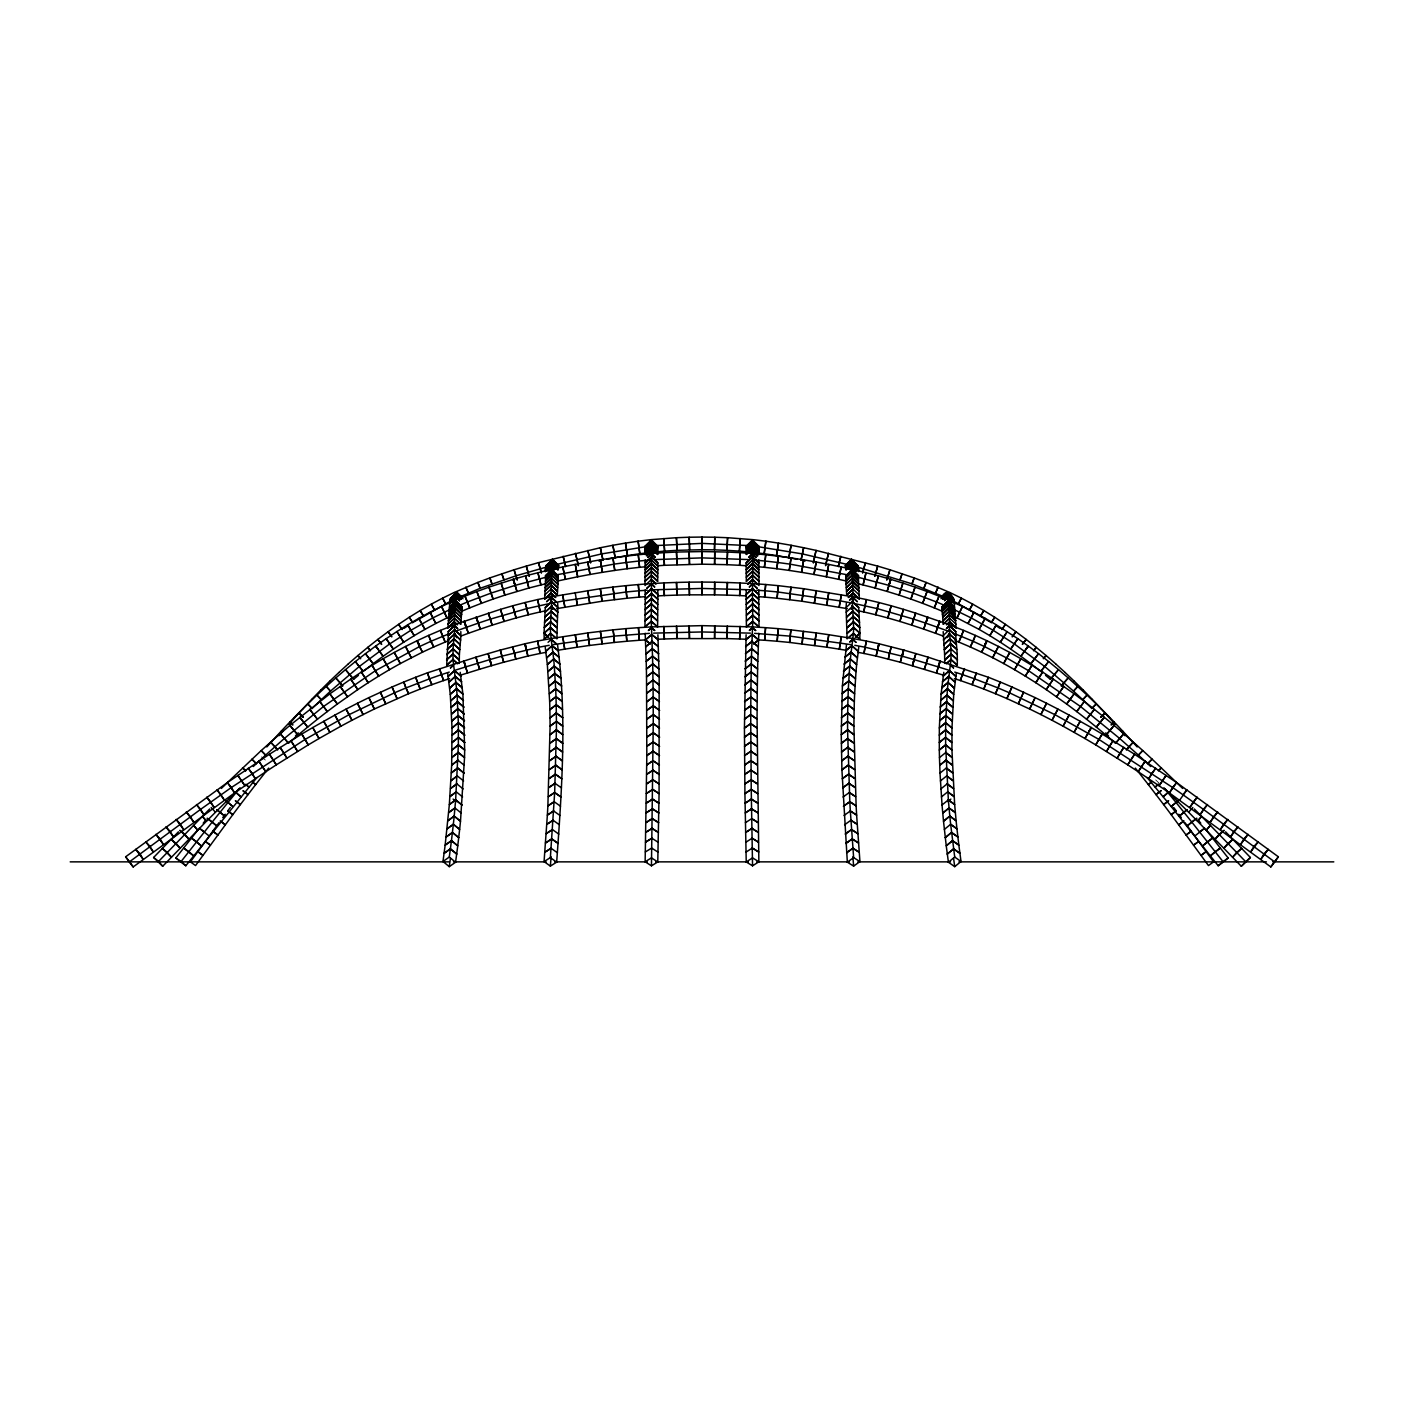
<?xml version="1.0" encoding="UTF-8"?>
<svg xmlns="http://www.w3.org/2000/svg" width="1404" height="1404" viewBox="0 0 1404 1404"><rect width="100%" height="100%" fill="white"/><g stroke="black" fill="none" stroke-linecap="round" stroke-linejoin="round"><path stroke-width="0.75" stroke-dasharray="5 3.75" d="M261.477 756.879L266.374 760.88M1155.703 779.922L1160.266 784.292"/><path stroke-width="1.5" d="M651.526 539.645L651.579 556.774L657.897 562.899L657.651 581.274L651.333 575.307L645.015 581.274L645.033 585.503L651.351 579.571L651.333 575.307M752.474 539.645L752.649 548.227L746.331 554.44L746.156 545.963M746.103 634.801L744.436 728.062L750.754 723.587L750.754 714.654L757.072 719.129L758.862 861.775L752.544 865.829L746.226 861.951L744.927 793.593L751.245 789.469L750.754 723.657L744.436 728.062L744.927 793.576L751.245 789.434L757.563 793.488L751.245 789.434L752.544 865.829M746.331 554.44L752.649 548.227L758.967 554.44L758.792 545.963M846.472 644.717L842.382 685.942L841.259 734.608L847.577 729.922L847.577 721.445L853.895 726.131L856.124 805.878L849.806 801.719L847.577 729.992L841.259 734.643L841.909 769.761L847.332 862.144L853.632 866.11L859.932 861.582L856.633 815.075L850.333 811.003L849.806 801.737L843.488 806.229L849.806 801.737L856.124 805.861L856.633 815.092L850.333 810.968L844.015 815.478M657.897 634.801L659.16 676.798L652.842 671.989L653.071 688.469L646.753 693.26L653.071 688.539L653.158 697.016L646.84 701.737L653.158 697.086L653.246 714.583L646.928 719.146L653.246 714.654L653.246 723.587L659.564 728.062L653.246 723.657L651.456 865.829L645.138 861.775L646.823 755.545L646.524 676.886L652.842 671.989L652.702 664.022L646.384 669.006L646.524 676.886L652.842 671.902L659.16 676.798L659.073 793.576L652.755 789.434L646.437 793.488L652.755 789.434L659.073 793.593L657.774 861.951L651.456 865.829M644.962 626.956L651.28 621.375L657.598 626.886L657.792 604.387L651.474 598.613L651.28 621.375L644.962 626.991L645.243 599.297L651.561 593.471L651.351 579.571L656.089 584.011L651.351 579.554M750.754 714.583L750.842 697.086L757.16 701.719L757.072 719.146L750.754 714.583L744.436 719.111L750.754 714.654M757.388 584.029L752.649 579.571L747.911 584.011L752.649 579.571L758.967 585.503L758.985 581.274L752.667 575.307L752.439 593.471L758.757 599.315L759.037 626.956L752.719 621.463L752.526 598.613L746.208 604.387L746.401 626.921L752.719 621.463L759.037 626.956M560.512 806.229L554.194 801.737L547.876 805.878L550.105 726.131L556.423 721.445L556.423 729.922L562.741 734.608L556.423 729.992L554.668 792.505L550.368 857.616L544.068 861.582L550.368 866.11L556.668 862.144C561.828 789.89 567.128 716.812 557.528 644.717M458.371 744.927L452.053 749.929L458.371 744.875L458.336 722.762L452.018 727.974L451.667 765.162L449.35 804.58L455.651 799.894L458.371 744.927L464.689 750.017L464.531 757.598L458.213 752.491L451.912 757.476L458.213 752.491L464.531 757.616L460.494 821.217L454.194 816.128L455.651 799.911L461.969 804.966L455.651 799.911L449.35 804.545L445.156 845.155L451.456 840.68L453.352 824.306L459.652 829.413L457.757 845.805L451.456 840.68L445.156 845.138L442.98 861.494L449.28 866.654L455.58 862.231L457.757 845.822L451.456 840.68L449.28 857.054L442.98 861.494M750.842 697.016L750.929 688.539L757.247 693.26L757.16 701.737L750.842 697.016L744.524 701.684L750.842 697.086M847.577 721.393L847.805 704.79L854.123 709.652L853.895 726.166L847.577 721.393L841.259 726.114L847.577 721.445M645.191 559.88L645.015 581.256L651.333 575.289L651.579 556.809L657.897 562.916M955.931 624.183L949.613 618.111L943.295 624.201L942.751 617.444L949.069 611.302L949.683 621.814L946.524 624.833L949.683 621.832L956.001 627.886L954.58 606.914L948.262 600.684L941.944 606.914L941.926 609.073L948.244 602.86L947.84 594.19L942.786 599.227M750.929 688.469L751.298 664.022L757.616 669.006L757.476 676.886L751.158 671.902L744.84 676.798L751.158 671.989L757.476 676.886L757.247 693.26L750.929 688.469L744.611 693.19L750.929 688.539M852.456 565.338L848.665 569.076L852.456 565.321L858.774 571.568L858.669 569.813L852.351 563.548L846.033 569.831L845.278 565.496L851.596 559.178L852.175 575.078L858.493 581.221L859.301 599.069L852.983 593.102L848.244 597.542L852.983 593.067L852.175 575.113L845.857 581.256L846.717 595.12L853.035 589.101L859.353 595.103M945.629 744.927L951.947 749.929L951.982 727.974L945.664 722.762L945.629 744.875L951.947 749.964L954.65 804.58L948.349 799.894L945.629 744.927L939.311 750.017L939.469 757.598L945.787 752.526L952.087 757.476L945.787 752.491M460.705 624.218L454.387 618.111L448.069 624.183L454.387 618.111L460.705 624.201L461.249 617.444L454.931 611.302L454.317 621.814L457.476 624.833L454.317 621.832L447.999 627.886L449.42 606.914L455.738 600.666L456.16 594.19L461.214 599.227M651.474 598.56L651.561 593.523L657.879 599.332L657.792 604.369L651.474 598.56L645.156 604.334L651.474 598.613M551.193 611.266L557.511 617.146L557.897 607.563L551.579 601.667L551.193 611.266L544.875 617.023L544.05 633.169L548.788 637.434L544.05 633.239L550.368 627.57L551.193 611.319L557.493 617.163L556.879 638.925M746.208 589.891L746.208 604.369L752.526 598.56L752.439 593.523L746.121 599.332L752.439 593.471M758.844 589.926L758.757 599.315L752.439 593.523M751.298 663.934L751.491 656.265L757.809 661.337L757.616 669.006L751.298 663.934L744.98 668.901L751.298 664.022M943.084 635.661L949.402 629.747L949.63 634.099L943.312 640.066L949.63 634.152L950.543 643.752L944.225 649.666L950.543 643.787L950.947 648.876L944.629 654.738L943.19 631.624M945.664 722.727L947.419 688.75L953.72 694.331L951.982 728.009L945.664 722.727L939.346 727.904L939.311 749.999L945.629 744.875M955.826 631.66L949.508 625.657L946.349 628.641L949.508 625.622L955.826 631.677L955.72 635.679L949.402 629.676L949.683 621.832M544.647 595.085L550.965 589.101L557.283 595.103L558.143 581.256L551.825 575.113L551.017 593.067L555.756 597.56L551.017 593.102L544.699 599.122L545.507 581.203L551.825 575.078L552.404 559.178L558.722 565.496L557.967 569.831L551.649 563.566L545.331 569.813L545.226 571.568L551.544 565.338L555.335 569.076L551.544 565.338L545.226 571.568M758.809 559.88L758.985 581.256L752.667 575.289L752.649 548.262L758.967 554.44M847.805 704.738L848.314 688.785L854.632 693.822L854.334 701.684L848.016 696.63L841.716 701.491L848.016 696.7L854.334 701.649L854.123 709.687L847.805 704.738L841.487 709.546L847.805 704.79M944.734 663.443L944.629 654.703L950.947 648.911L957.265 654.58L957.317 665.303L950.999 659.564L946.261 663.741L950.999 659.547L950.947 648.911M751.491 656.265L745.173 661.231L751.491 656.177L752.719 621.463L746.401 626.921M847.121 638.925L846.103 607.563L852.421 601.614L852.667 597.262L857.405 601.737L852.667 597.226L852.983 593.102M859.95 633.169L853.632 627.518L853.439 633.362L859.757 639.136L859.95 633.239L853.632 627.57L852.807 611.319L846.507 617.163L852.807 611.266L852.421 601.667L858.739 607.528L859.95 633.169L855.212 637.434L859.95 633.239M449.35 604.984L450.579 598.209M657.844 545.963L657.669 554.44L651.351 548.262L645.033 554.44L645.208 545.963M758.809 633.309L757.809 661.354L751.491 656.177M848.314 688.715L849.701 666.198L856.019 671.533L854.632 693.839L848.314 688.715L842.014 693.611L848.314 688.785M454.369 634.099L454.598 629.747L460.916 635.714L459.371 654.738L453.053 648.876L453.457 643.787L459.775 649.648L453.457 643.752L454.369 634.152L460.688 640.101L454.369 634.099L448.051 639.996L446.683 665.303L453.001 659.564L457.739 663.741L453.001 659.547L453.053 648.911L459.371 654.703L459.266 663.443M852.105 572.183L858.423 578.395L858.564 575.851L852.246 569.638L845.928 575.816L845.787 578.36L852.105 572.218L858.423 578.36L858.493 581.221L852.175 575.113M846.103 607.493L846.349 603.141M556.616 608.652L602.105 601.228L600.385 588.715C655.071 581.168 710.582 580.519 765.584 584.503L764.689 597.104L758.388 596.647M790.101 636.135L789.662 642.435L777.096 641.242L778.185 628.641L765.601 627.676L764.618 640.259L777.202 641.242L778.307 628.659L790.873 629.852L790.101 636.135L754.545 633.344M857.598 610.652L863.776 611.933L866.514 599.596L878.799 602.491L875.903 614.794L863.6 611.881L866.321 599.543L853.948 596.998L853.123 601.14L853.808 596.981L803.702 588.715L802 601.245L777.009 598.244L778.413 585.679L765.707 584.503L764.548 597.086L777.132 598.244L778.29 585.661L803.614 588.715L801.895 601.228L847.384 608.652M544.068 861.582L547.367 815.075L553.667 811.003L559.985 815.478M550.368 866.11L551.105 856.773M845.524 650.157L826.868 647.209L828.799 634.713L816.215 632.923L814.531 645.454L816.145 632.906L790.978 629.869L789.557 642.435L826.938 647.226L828.729 634.713L853.79 638.697M758.213 566.742L764.496 567.321L765.654 554.738L753.071 553.58M849.701 666.11L850.333 659.108L856.651 664.548L856.019 671.551L849.701 666.11L843.4 671.2L849.701 666.198M945.664 722.762L939.346 727.921L941.101 694.067L947.419 688.697L950.999 659.564M453.352 824.306L454.194 816.145L460.494 821.235L459.652 829.395L453.352 824.306L447.051 828.851L453.352 824.306M850.333 659.108L844.032 664.197L850.333 659.038L853.439 633.415L859.757 639.013M765.04 561.021L764.373 567.304L776.921 568.743L778.36 556.195L765.794 554.755L765.04 561.021L777.588 562.46M546.086 565.496L545.331 569.813L551.649 563.566L557.967 569.831M454.931 611.302L448.631 617.356L454.931 611.266L455.738 600.684L449.42 606.914M777.553 562.46L776.798 568.725L789.311 570.428L791.014 557.897L803.614 559.845L801.579 572.323L814.022 574.464L816.18 562.021L803.72 559.863L801.684 572.341L789.188 570.41L791.119 557.914L778.483 556.212L777.553 562.46L790.083 564.145M449.28 866.654L450.403 858.476M858.774 647.226L856.651 664.566L850.333 659.038M943.769 672.323L941.101 694.05L947.419 688.75M956.387 672.709L953.72 694.348L947.419 688.697M840.224 600.912L839.171 607.142L841.382 594.699L840.224 600.912L777.57 591.944M853.93 638.732L866.338 641.031L864.039 653.457L857.844 652.298M865.004 647.191L863.864 653.422L876.201 656.089L878.869 643.734L866.531 641.066L865.004 647.191L901.701 656.072L900.368 662.249L944.471 675.464M878.869 643.734L878.114 647.876L879.027 643.769L903.614 650.034L902.281 656.212L903.72 650.07L928.044 657.16L924.376 669.252L928.097 657.177L988.311 677.254L983.871 689.083L972.059 684.643L976.5 672.814L972.182 684.696L960.283 680.519L964.46 668.602L960.424 680.571L954.422 678.623M805.176 560.968L801.052 560.091L803.597 547.718L791.189 545.296L788.767 557.686L776.447 555.545L778.606 543.102L791.066 545.261L788.89 557.721L797.033 559.301M851.526 609.406L852.351 605.282L851.403 609.389M801.052 560.091L803.702 547.736L816.057 550.386L877.675 566.093L874.815 576.219M813.425 562.741L816.057 550.386L813.32 562.723M877.131 608.581L875.727 614.759L887.942 617.988L891.171 605.756L878.957 602.544L877.131 608.581L913.548 619.094L915.636 613.127L939.75 621.358L937.767 627.36L925.833 623.183L927.728 617.146L923.744 629.132L911.758 625.149L915.741 613.162L903.579 609.354L899.806 621.41L911.863 625.184L913.548 619.094M825.64 565.549L828.483 553.229L825.57 565.531M903.72 650.07L900.262 662.214L876.043 656.037L879.027 643.769M913.899 659.529L912.407 665.671L915.934 653.544L913.899 659.529L901.754 656.072M838.346 566.479L840.838 556.247L838.311 566.461M456.16 594.19L449.842 600.456L456.16 594.173L456.897 591.891M858.985 583.924L875.183 588.048L878.483 575.851L890.645 579.29L887.205 591.453L899.139 595.138L902.86 583.064L914.987 587.118L910.968 599.104L898.999 595.085L903 583.116L890.785 579.343L887.065 591.417L875.043 588.013L878.36 575.816L853.702 569.691M914.004 659.564L938.346 666.935L940.171 660.88L936.45 672.972L940.189 660.898L938.065 666.847M862.723 572.814L865.426 562.635L862.653 572.797M889.048 585.415L890.785 579.343M943.383 636.135L935.485 633.257L939.838 621.375L951.684 625.71M874.745 576.202L877.781 566.128L889.89 569.761L886.854 579.852M890.645 579.29L888.82 585.345L856.387 576.816M901.701 656.072L903.614 650.034M886.766 579.817L890.013 569.796L914.109 577.886L912.021 583.853L943.26 596.489M925.833 623.183L927.816 617.181L923.639 629.097L935.573 633.274L939.75 621.358M951.807 625.763L963.53 630.343L958.756 642.049L970.339 646.981L975.306 635.363L963.723 630.414L958.932 642.119L955.018 640.593M998.068 687.96L1000.157 681.993L988.434 677.29L983.748 689.031L995.471 693.716L998.068 687.96L974.569 678.834M912.951 593.102L910.827 599.052L922.709 603.351L927.009 591.47L915.127 587.17L912.951 593.102L936.714 602.035L938.925 596.121L927.166 591.523L922.551 603.299L934.327 607.897L936.714 602.035M941.926 611.109L934.169 607.827L939.083 596.191L950.719 601.087L949.227 605.036L950.894 601.175L962.372 606.44L957.107 617.918L953.281 616.163M973.218 641.365L975.482 635.433L986.924 640.733L981.624 652.193L970.182 646.911L973.218 641.365L984.66 646.647M998.033 687.942L1000.28 682.028L1011.898 686.96L1006.966 698.595L995.348 693.664L998.033 687.942L1009.651 692.874L1055.036 714.706L1098.928 739.417L1102.21 734.029L1091.347 727.605L1084.906 738.486L1095.787 744.91L1098.928 739.417M984.625 646.647L987.082 640.803L998.367 646.419L992.751 657.739L981.449 652.123L984.625 646.647L1007.019 658.16L1028.763 670.814L1025.289 676.096L1014.46 669.62L1020.936 658.774L1031.764 665.25L1028.763 670.814M937.31 627.184L939.838 621.375M971.287 617.971L973.849 612.179L962.565 606.528L956.896 617.83L979.097 629.396L985.292 618.392L996.208 624.745L989.838 635.661L978.939 629.308L985.134 618.286L974.025 612.267L968.005 623.376L971.287 617.971L954.299 609.687M948.033 596.314L949.876 592.523L961.231 598.051L958.476 603.738L991.329 622.604L994.822 617.321L1005.369 624.306L1001.877 629.571L1005.51 624.411L1015.847 631.677L1012.196 636.854L1015.987 631.782L1026.113 639.346L1022.323 644.418L1026.236 639.452L1036.152 647.279L1033.555 650.578M984.888 644.436L986.924 640.733M1091.259 727.553L1084.976 738.522L1063.056 726.166L1069.093 715.057L1057.949 709.108L1052.07 720.305L1040.838 714.531L1046.524 703.228L1035.187 697.648L1029.606 708.985L1040.943 714.566L1046.612 703.281L1057.861 709.055L1051.982 720.252L1063.126 726.201L1069.164 715.11L1091.259 727.553L1089.206 731.238L1091.347 727.605M1270.831 866.935L1278.36 856.791L1176.622 782.572L1172.656 787.504L1169.374 792.927L1270.831 866.935L1278.36 856.791M993.207 630.326L996.366 624.85L1017.742 638.627L1010.757 649.139L1000.245 642.154L1007.23 631.624L1000.385 642.26L989.68 635.573L993.207 630.326L1014.425 643.997L1044.787 666.549L1048.56 661.495L1038.609 653.702L1030.957 663.759L1020.813 656.23L1028.36 646.086L1038.486 653.615L1030.834 663.671L1040.785 671.445L1044.787 666.549M984.959 644.454L987.082 640.803M1028.728 670.796L1031.905 665.321L1042.593 672.042L1035.854 682.748L1025.166 676.008L1028.728 670.796L1080.553 706.545L1084.309 701.456L1074.183 693.874L1066.707 704.053L1046.173 689.557L1053.351 679.167L1074.095 693.804L1066.619 703.983L1076.728 711.565L1080.553 706.545M1098.893 739.399L1095.717 744.875L1127.728 764.864L1134.555 754.229L1176.587 782.554L1169.409 792.944L1159.037 785.766L1166.18 775.341L1159.072 785.801L1138.188 771.709L1145.155 761.179L1138.24 771.744L1127.675 764.829L1134.607 754.264L1102.28 734.081L1098.893 739.399L1172.691 787.539M1203.368 809.336L1200.087 814.776L1207.493 804.527L1203.368 809.336L1273.954 861.389M1179.658 800.14L1186.942 789.82L1182.94 794.734L1172.656 787.504M991.329 622.604L994.664 617.216L983.906 610.582L980.589 615.952L983.73 610.477L972.779 604.176L969.637 609.652L972.586 604.071L961.424 598.157L958.476 603.738L954.685 601.895M1028.219 645.98L1020.954 656.317L1010.617 649.052L1017.882 638.715L1028.219 645.98L1025.692 649.368L1028.36 646.086M218.971 822.726L190.417 861.863L195.542 865.566L232.818 814.636L227.746 810.88L230.274 807.511M222.727 817.637L225.237 814.267M1080.536 706.528L1084.397 701.526L1104.299 717.268L1114.092 725.394L1105.948 735.064L1115.548 743.26L1123.762 733.66L1114.162 725.447L1106.019 735.117L1096.296 727.044L1104.299 717.268L1096.366 727.114L1086.521 719.181L1094.453 709.336L1086.608 719.252L1076.64 711.495L1080.536 706.528L1119.585 738.399M256.967 777.447L185.802 865.759L175.851 857.967L197.982 829.834M175.851 857.967L181.028 861.617L212.25 822.007L217.041 826.131L207.16 818.251L212.25 822.007M1040.68 671.358L1048.683 661.582L1058.458 669.585L1050.455 679.361L1045.559 675.359M203.211 823.218L205.826 819.918M268.673 768.111L255.651 784.59L252.334 781.993L255.686 784.555L240.365 804.58L235.328 800.771L240.382 804.562L232.801 814.671L227.746 810.88M212.232 822.024L228.062 802.351L224.693 799.824L232.801 806.528L228.062 802.351M228.045 802.368L240.066 787.749M1033.59 650.614L1036.275 647.384L1045.998 655.457L1043.312 658.687L1046.12 655.545L1055.65 663.846M1115.496 743.207L1123.832 733.713L1142.768 750.543L1138.416 755.124L1119.55 738.364M1245.418 861.424L1201.631 816.391L1197.454 821.147L1241.294 866.25L1250.385 857.475L1225.587 831.835M1250.385 857.475L1241.294 866.25M279.045 735.696L283.169 730.905M1050.35 679.273L1058.563 669.673L1068.163 677.886L1061.336 685.907M1194.277 808.95L1201.666 816.408L1197.472 821.164L1188.609 812.196L1192.821 807.476M288.75 724.482L294.331 718.164M295.437 735.994L298.227 732.835M266.813 746.946L281.046 731.326M294.401 718.093L302.895 708.739M1061.266 685.854L1068.251 677.974L1087.029 695.068L1082.765 699.718L1091.856 708.476L1096.296 703.983L1105.264 712.899L1100.806 717.374L1105.334 712.969L1114.144 722.025L1111.108 724.938L1114.214 722.077L1122.884 731.273M302.966 708.669L311.618 699.455M281.116 731.273L289.786 722.077L292.874 724.955L289.856 722.025L298.666 712.969L303.211 717.356L298.736 712.899L316.883 695.138L321.253 699.701L330.502 691.137L326.219 686.468L316.971 695.068L321.235 699.718L312.144 708.476L307.704 703.983L312.144 708.476M1091.856 708.476L1096.226 703.913L1087.117 695.138L1082.747 699.701L1073.498 691.137L1077.781 686.468L1073.516 691.137L1044.769 666.531M153.615 857.475L158.582 861.424L202.369 816.391L206.546 821.147L162.706 866.25L153.615 857.475L178.413 831.835M311.688 699.385L320.516 690.329M209.722 808.95L202.334 816.408L206.528 821.164L239.242 788.644M1105.264 712.899L1100.789 717.374L1105.334 712.969M546.033 565.689L552.351 559.371L558.669 565.689M651.509 539.943L645.191 546.244L651.509 539.943L657.827 546.261M746.173 546.244L752.491 539.943L758.809 546.244M845.331 565.689L851.649 559.371L857.967 565.689L858.669 569.813L852.351 563.566L846.033 569.831M851.982 560.845L845.664 567.146L851.982 560.845L858.3 567.128M942.119 597.086L947.103 591.891M941.031 598.771C946.507 585.222 954.966 596.893 954.65 604.984M942.786 599.227L947.84 594.173L947.349 592.453L953.491 598.35M450.105 599.473L456.423 593.172L461.477 598.227L456.423 593.172M948.069 595.454L944.278 599.227L948.069 595.471L954.387 601.719M545.489 568.339L551.807 562.074L558.125 568.357L551.807 562.074M320.586 690.241L329.571 681.344M451.877 602.474L455.668 598.736M221.376 788.434L224.359 785.485M547.788 571.095L551.579 567.356L554.106 569.831L551.579 567.356M551.825 575.078L558.143 581.238L558.213 578.378L551.895 572.218L545.577 578.395L545.436 575.851L551.754 569.62L558.072 575.816L558.213 578.36L551.895 572.183L545.577 578.36L545.507 581.221L551.825 575.113M941.944 606.914L948.262 600.684L954.58 606.914M545.436 575.851L551.754 569.638L558.072 575.816M645.033 554.44L651.351 548.262L657.669 554.44M845.928 575.816L852.246 569.638L858.564 575.851M852.175 575.078L845.857 581.238L845.787 578.378M949.069 611.266L942.751 617.444L941.926 609.108L948.244 602.895L954.562 609.073L948.244 602.86L949.069 611.266L955.369 617.356L949.069 611.302M224.394 785.45L261.179 750.596L265.619 755.106L284.45 738.364L288.504 743.207L298.052 735.064L289.908 725.394L329.817 693.874L337.293 704.053L357.827 689.557L350.649 679.167L329.905 693.804L337.381 703.983L327.272 711.565L319.691 701.456L327.36 711.495L317.392 719.252L309.635 709.283L317.479 719.181L307.634 727.114L299.701 717.268L307.704 727.044L297.981 735.117L289.838 725.447L280.238 733.66L288.452 743.26M746.103 562.899L752.421 556.774L758.739 562.916L752.421 556.774L746.103 562.916L746.349 581.274L752.667 575.307M943.295 624.218L949.613 618.111M448.174 631.66L454.492 625.657L454.598 629.676L448.28 635.679L448.174 631.66L454.492 625.622L454.317 621.832M846.717 595.12L853.035 589.083M447.999 627.851L454.317 621.814M551.333 597.226L546.595 601.737L551.333 597.262L556.072 601.684L551.333 597.226L551.017 593.102M329.659 681.273L338.82 672.551M544.699 599.069L551.017 593.067M746.349 581.274L752.667 575.289M545.261 607.581L551.579 601.614L551.333 597.262M253.282 766.514L256.353 763.636L251.842 759.195L256.318 763.653L265.619 755.106L261.232 750.543L280.168 733.713L284.45 738.364M852.667 597.226L849.508 600.175L852.667 597.262M749.367 586.942L752.526 583.976L757.265 588.434L752.526 584.011L749.367 586.96M454.598 629.747L448.28 635.626L448.051 639.996L454.369 634.152M450.473 667.935L453.632 665.005L453.001 659.564M846.191 612.197L852.509 606.352L858.827 612.126L852.509 606.3M551.579 601.667L545.261 607.528L544.875 617.023L551.193 611.319M450.473 667.883L453.632 664.969L456.581 688.697L462.899 694.05L464.689 749.999L458.371 744.875M651.561 593.523L645.243 599.297L645.156 589.926M338.908 672.463L348.245 663.952M446.683 665.303L453.001 659.547M453.457 643.752L447.139 649.473L453.457 643.787M544.05 633.239L544.243 639.013L550.561 633.415L550.368 627.57L544.05 633.169M548.069 642.295L551.228 639.364L550.561 633.415L544.243 639.013M456.581 688.697L450.28 694.348L452.018 728.009L458.336 722.727L457.107 695.208L456.581 688.75L450.28 694.331L447.613 672.709M551.228 639.364L555.966 643.436L551.228 639.434L553.667 659.038L547.349 664.566L549.666 701.684L555.984 696.63L555.686 688.785L549.368 693.822L555.686 688.715L554.299 666.198L547.981 671.533L554.299 666.11L553.667 659.108L547.349 664.548L545.226 647.226M348.35 663.846L357.88 655.545L360.652 658.722L358.002 655.457L367.725 647.384L370.41 650.614M1147.033 777.447L1171.199 806.528L1179.307 799.824L1171.199 806.528L1218.198 865.759L1228.149 857.967L1206.018 829.834M1218.198 865.759L1228.149 857.967M1191.75 822.007L1186.959 826.131L1196.84 818.251L1191.75 822.007L1222.972 861.617M1194.804 836.012L1204.702 828.167L1199.595 831.888M284.415 738.399L323.464 706.528M358.441 675.359L353.545 679.361L345.542 669.585L355.317 661.582L359.231 666.531L330.484 691.137L326.325 686.398L335.749 677.974L342.664 685.907M657.598 626.921L651.28 621.375L652.509 656.177L646.191 661.354L646.384 669.006L652.702 663.934L652.509 656.265L646.191 661.337L645.191 633.309M948.42 862.231L946.243 845.822L952.544 840.68L958.844 845.138L961.02 861.494L954.72 866.654L948.42 862.231L954.72 857.054L950.648 824.306L956.949 828.816L958.844 845.155L952.544 840.68L946.243 845.805L943.506 821.235L949.806 816.145L948.349 799.911L942.031 804.983L943.506 821.217L949.806 816.128L956.106 820.691L956.949 828.851L950.648 824.306L949.806 816.145L956.106 820.726L954.65 804.545L948.349 799.911M944.348 829.413L950.648 824.306M942.031 804.966L940.013 773.113L946.314 768.041L952.632 772.867L946.314 768.006M940.399 780.957L946.717 775.921L953.018 780.694L946.717 775.885M940.873 788.925L947.173 783.836L953.491 788.574L947.173 783.836M941.417 796.928L947.718 791.838L954.036 796.542L947.718 791.838M947.718 801.614L950.877 799.104M457.985 760.213L451.667 765.162L457.985 760.248L464.303 765.303M556.195 704.738L549.877 709.687L550.105 726.166L556.423 721.393L556.195 704.79L549.877 709.652L549.666 701.649L555.984 696.7L562.284 701.491L555.984 696.7L556.195 704.738L562.513 709.546L556.195 704.79M359.213 666.549L355.44 661.495L365.391 653.702L373.166 663.671L363.215 671.445L359.213 666.549L389.592 643.98L410.793 630.326L414.32 635.573L403.615 642.26L396.77 631.624L407.634 624.85L410.793 630.326M457.283 775.885L450.965 780.712L457.283 775.921L463.601 780.957M456.827 783.836L450.508 788.609L456.827 783.853L463.127 788.925M323.447 706.545L375.272 670.796L372.095 665.321L361.407 672.042L368.146 682.748L378.834 676.008L375.272 670.796M1173.726 807.511L1176.254 810.88L1171.199 814.671L1163.618 804.562L1168.672 800.771L1163.635 804.58L1148.314 784.555L1151.649 781.975L1148.349 784.59L1135.327 768.111M456.282 791.838L449.964 796.559L456.282 791.856L462.583 796.928M375.64 646.086L365.514 653.615L373.043 663.759L383.187 656.23L375.64 646.086L378.238 649.403L375.781 645.98L386.118 638.715L393.243 649.139L403.755 642.154L396.928 631.537L386.258 638.627L393.383 649.052L383.046 656.317L375.781 645.98M125.64 856.791L227.378 782.572L231.344 787.504L234.626 792.927L133.169 866.935L125.64 856.791L133.169 866.935M130.045 861.389L200.632 809.336L203.913 814.776L196.507 804.527L200.632 809.336M556.423 729.922L550.105 734.608L556.423 729.992M1176.254 810.88L1171.182 814.636L1208.458 865.566L1213.582 861.863L1185.029 822.726M454.966 808.002L448.648 812.635L454.966 808.02L461.267 813.091M200.596 809.371L231.344 787.504M847.332 862.144L853.632 857.616L850.333 811.003M843.014 797.016L849.332 792.523L855.633 796.682L849.332 792.505M844.594 824.78L850.894 820.269L857.212 824.323L850.894 820.269M653.246 723.587L646.928 728.062L653.246 723.657M231.309 787.539L305.107 739.399L301.72 734.081L269.445 754.229L227.413 782.554L234.591 792.944L244.963 785.766L237.82 775.341L244.928 785.801L265.812 771.709L258.845 761.179L265.76 771.744L276.325 764.829L269.445 754.229L276.272 764.864L308.283 744.875L305.107 739.399M555.089 783.327L548.788 787.591L555.089 783.362L561.407 787.855M403.878 628.413L407.388 626.079M554.194 801.737L547.876 805.861L547.367 815.092L553.667 810.968M553.106 820.269L546.788 824.341L553.106 820.287L559.406 824.78M745.401 822.709L751.719 818.637L758.037 822.568L751.719 818.62M745.787 842.295L752.105 838.241L758.423 842.137L752.105 838.241M745.998 852.123L752.316 848.051L758.634 851.947L752.316 848.051M746.226 861.951L752.544 857.879L758.862 861.775M552.474 829.588L546.174 833.625L552.474 829.606L558.792 834.099M551.105 848.262L544.805 852.263L551.105 848.279L557.423 852.79M370.445 650.578L367.848 647.279L377.764 639.452L381.677 644.418L377.887 639.346L388.013 631.782L391.804 636.854L388.153 631.677L398.49 624.411L402.123 629.571L398.631 624.306L409.178 617.321L412.671 622.604L449.315 601.895M651.895 838.241L645.577 842.137L651.895 838.241L658.213 842.295M645.366 851.947L651.684 848.069L658.002 852.123M645.138 861.775L651.456 857.879L657.774 861.951M375.237 670.814L378.711 676.096L389.54 669.62L383.064 658.774L372.235 665.25L375.237 670.814L419.375 646.647L422.551 652.123L400.263 663.566L394.191 652.491L383.204 658.687L389.417 669.69L400.403 663.495L394.331 652.404L405.475 646.489L411.249 657.739L405.633 646.419L416.918 640.803L419.041 644.454M312.653 727.605L301.79 734.029L308.213 744.91L319.094 738.486L312.741 727.553L334.836 715.11L340.961 726.166L352.018 720.252L346.139 709.055L357.388 703.281L363.057 714.566L374.394 708.985L368.813 697.648L357.476 703.228L363.162 714.531L351.93 720.305L346.051 709.108L334.907 715.057L340.874 726.201L319.024 738.522L312.741 727.553M305.072 739.417L348.999 714.689L394.384 692.856L405.967 687.942L408.652 693.664L374.289 709.038L368.919 697.612L391.979 687.012L397.034 698.595L392.102 686.96L403.72 682.028L405.967 687.942M410.758 630.343L432.73 617.953L435.995 623.376L447.104 617.83L441.435 606.528L430.15 612.179L435.819 623.481L424.903 629.396L418.708 618.392L407.792 624.745L414.162 635.661L425.061 629.308L418.866 618.286L429.975 612.267L432.73 617.953M432.713 617.971L449.701 609.687M417.076 640.733L428.518 635.433L433.818 646.911L422.376 652.193L417.076 640.733L419.112 644.436M419.34 646.647L430.782 641.365M450.719 616.163L446.893 617.918L441.628 606.44L453.106 601.175L454.668 605.089L453.281 601.087L464.917 596.191L469.831 607.827L462.074 611.109M454.334 592.435L477.764 582.449L480.15 588.311L515.935 575.816L546.296 567.111M460.74 596.489L480.15 588.311L477.922 582.397L489.75 577.939L491.979 583.853L489.891 577.886L513.987 569.796L517.234 579.817M448.982 640.593L445.068 642.119L440.277 630.414L428.694 635.363L430.73 641.365L450.087 633.362M457.458 606.195L467.146 602.105M405.931 687.96L403.843 681.993L415.566 677.29L420.252 689.031L408.529 693.716L405.931 687.96L429.431 678.834L427.5 672.814L475.903 657.177L479.571 669.269L459.529 675.464M467.286 602.035L491.049 593.102L488.873 587.17L476.991 591.47L465.075 596.121L469.673 607.897L481.449 603.299L476.833 591.523L481.291 603.351L493.173 599.052L491.049 593.102M452.193 625.763L440.47 630.343L445.243 642.049L433.66 646.981L430.73 641.365M452.316 625.71L464.162 621.375L466.69 627.184M456.107 631.063L465.988 627.448L468.515 633.257L460.617 636.135M464.25 621.358L500.421 609.354L504.194 621.41L492.137 625.184L488.364 613.127L492.242 625.149L480.256 629.132L476.272 617.146L478.167 623.183L466.233 627.36L464.25 621.358L468.427 633.274L480.361 629.097L476.184 617.181L478.185 623.165M441.312 674.675L443.717 680.519L431.818 684.696L429.396 678.834L441.312 674.675L439.54 668.602L443.576 680.571L449.578 678.623M491.119 593.085L515.198 585.345L513.215 579.343L489.013 587.118L493.032 599.104L505.001 595.085L501.14 583.064L504.861 595.138L528.957 588.013L525.64 575.816L550.298 569.691M478.343 623.113L490.329 619.129M441.26 674.675L449.262 672.095M490.452 619.094L526.869 608.581L525.043 602.544L512.829 605.756L516.198 617.936L504.071 621.446L500.561 609.318L512.688 605.808L516.058 617.988L528.273 614.759L526.869 608.581M455.387 670.129L465.426 667.005L467.567 672.955L463.829 660.88L465.426 667.005M489.996 659.564L488.065 653.544L491.593 665.671L503.738 662.214L500.28 650.07L475.956 657.16L479.624 669.252L491.681 665.654L489.996 659.564L465.654 666.935L463.829 660.88L465.935 666.847M515.198 585.345L516.935 591.417L513.355 579.29L525.517 575.851L528.817 588.048L545.015 583.924M490.101 659.529L502.246 656.072M500.386 650.034L524.973 643.769L527.957 656.037L503.632 662.249L500.28 650.07M502.299 656.072L538.996 647.191L540.136 653.422L527.799 656.089L525.131 643.734L537.469 641.066L538.996 647.191M554.457 564.97L601.614 553.913L647.349 546.454M547.613 576.816L515.18 585.345L513.355 579.29M526.781 608.616L528.097 614.794L540.4 611.881L537.486 599.596L525.201 602.491L526.781 608.616L549.21 603.632M550.403 569.655L562.741 566.953L565.373 579.326L577.746 576.781L575.219 564.408L562.828 566.935L565.461 579.308L557.23 581.098M555.791 574.956L613.934 564.145L612.881 557.914L600.385 559.845L602.421 572.323L589.978 574.464L587.82 562.021L600.28 559.863L602.316 572.341L614.812 570.41L613.934 564.145M598.824 560.968L602.948 560.091L600.403 547.718L612.811 545.296L615.233 557.686L627.553 555.545L625.394 543.102L612.934 545.261L615.11 557.721L606.967 559.301M546.402 610.652L540.224 611.933L537.679 599.543L550.052 596.998L550.877 601.14L550.192 596.981L600.298 588.715L602 601.245L626.991 598.244L625.587 585.679L626.868 598.244L639.452 597.086L638.293 584.503L639.311 597.104L645.612 596.647M550.07 638.732L537.662 641.031L539.961 653.457L546.156 652.298M538.855 647.226L549.21 645.313M553.316 602.825L563.671 600.93L564.899 607.125L562.688 594.682L563.671 600.93M563.776 600.912L626.43 591.944M550.21 638.697L587.785 632.923L589.557 645.436L577.062 647.226L575.271 634.713L577.132 647.209L558.476 650.157M553.316 644.594L613.934 636.135L613.021 629.869L587.855 632.906L589.469 645.454L614.443 642.435L613.934 636.135M613.917 564.145L626.447 562.46L625.517 556.212L612.986 557.897L614.689 570.428L627.202 568.725L626.447 562.46M650.772 539.68L638.223 541.189L639.733 553.738L645.998 552.983M626.412 562.46L638.96 561.021L638.206 554.755L625.64 556.195L627.079 568.743L639.627 567.304L638.96 561.021M613.899 636.135L614.338 642.435L626.904 641.242L625.693 628.659L613.127 629.852L613.899 636.135L649.455 633.344M650.929 553.58L638.346 554.738L639.504 567.321L645.787 566.742M638.908 561.038L651.491 559.88M626.377 591.944L638.96 590.786M650.965 539.663L676.324 537.714L677.132 550.333L664.513 551.123L663.723 538.522L664.689 551.105L656.3 551.877M655.721 545.577L702 543.383L748.279 545.577M651.07 553.58L663.671 552.685L664.425 565.303L658.248 565.742M655.668 559.582L702 557.879L748.332 559.582M638.873 590.803L647.279 590.207M651.14 626.921L638.522 627.658L639.382 640.259L626.798 641.242L625.815 628.641L638.399 627.676L639.259 640.277L645.577 639.908M653.544 589.803L702 588.434L750.473 589.803M658.107 595.893L664.425 595.559L663.776 582.941L664.32 595.559L676.956 595.103L676.5 582.484L676.868 595.103L689.504 594.84L689.224 582.204L689.399 594.84L714.601 594.84L714.689 582.204L714.496 594.84L727.132 595.103L727.412 582.467L727.044 595.103L739.68 595.559L740.224 582.941L739.575 595.559L745.893 595.893M651.228 626.921L701.965 625.64L752.772 626.921M653.597 633.134L702 631.958L750.403 633.134M658.09 639.259L664.39 638.995L663.846 626.359L664.32 638.995L676.939 638.592L676.535 625.956L676.868 638.592L727.132 638.592L727.377 625.956L727.061 638.592L739.68 638.995L740.083 626.359L739.61 638.995L745.91 639.259M70.2 861.863L449.28 861.863M453.492 861.863L546.156 861.863M554.58 861.863L647.244 861.863M655.668 861.863L748.332 861.863M756.756 861.863L849.42 861.863M857.844 861.863L950.508 861.863M958.932 861.863L1266.408 861.863M1272.726 861.863L1333.8 861.863M752.86 626.921L765.478 627.658L764.741 640.277L758.423 639.908M752.93 553.58L740.329 552.685L739.575 565.303L745.752 565.742M756.721 590.207L765.127 590.803M753.035 539.663L727.676 537.714L726.868 550.333L739.487 551.123L740.277 538.522L739.311 551.105L747.7 551.877M752.509 559.88L765.092 561.038M765.04 590.786L777.623 591.944M790.066 636.135L850.684 644.594M753.228 539.68L765.777 541.189L764.267 553.738L758.002 552.983M756.651 546.454L802.386 553.913L849.543 564.97M790.066 564.145L848.209 574.956M840.329 600.93L850.684 602.825M854.79 645.313L865.145 647.226M854.79 603.632L877.219 608.616M853.597 569.655L841.259 566.953L838.627 579.326L826.254 576.781L828.781 564.408L841.171 566.935L838.539 579.308L846.77 581.098M857.704 567.111L912.021 583.853L914.25 577.939L926.078 582.397L923.85 588.311L926.236 582.449L949.666 592.435M888.802 585.345L912.881 593.085M938.574 667.005L948.613 670.129M954.738 672.095L962.74 674.675M913.671 619.129L925.657 623.113M962.688 674.675L974.604 678.834M938.012 627.448L947.893 631.063M953.913 633.362L973.27 641.365M936.854 602.105L946.542 606.195M971.27 617.953L993.242 630.343M853.632 857.616L859.932 861.582M996.612 626.079L1000.122 628.413M750.754 723.657L757.072 728.062L750.754 723.587M954.72 857.054L961.02 861.494M653.246 714.654L659.564 719.129L653.246 714.583M1182.94 794.734L1203.403 809.371M550.368 857.616L556.668 862.144M204.405 831.888L199.28 828.184L209.196 836.012M653.158 697.086L659.476 701.684L653.158 697.016M847.577 729.992L853.895 734.59L847.577 729.922M653.071 688.539L659.389 693.207L653.071 688.469M556.423 721.445L562.741 726.131L556.423 721.393M555.686 688.785L561.986 693.646L555.686 688.715M652.702 664.022L659.02 668.901L652.702 663.934M652.509 656.265L658.827 661.231L652.509 656.177M554.299 666.198L560.6 671.217L554.299 666.11M453.123 799.104L456.282 801.614M553.667 659.108L559.968 664.197L553.667 659.038M458.336 722.762L464.654 727.921L458.336 722.727M449.28 857.054L455.58 862.231M456.581 688.75L462.899 694.067L460.231 672.323M181.028 861.617L185.802 865.759M852.807 611.319L859.125 617.005L852.807 611.266M950.543 643.787L956.861 649.49L957.265 654.58M752.526 598.613L758.844 604.334L752.526 598.56M950.543 643.752L956.861 649.473L955.72 635.626L949.402 629.747M950.999 659.547L957.317 665.303M1055.755 663.952L1065.092 672.463M949.63 634.152L955.948 639.943L949.63 634.099M953.527 667.883L950.368 664.969L953.527 667.935M651.561 593.471L657.879 599.315L657.792 589.891M654.633 586.96L651.474 584.011L646.735 588.434L651.474 584.011L654.633 586.942M551.579 601.614L557.897 607.493L557.651 603.141M1150.718 766.514L1147.647 763.636L1152.158 759.195L1179.606 785.45M852.421 601.614L858.739 607.581M651.333 575.289L657.651 581.274M454.598 629.676L460.916 635.661L460.81 631.624M1065.18 672.551L1074.341 681.273M852.983 593.067L859.301 599.069M949.683 621.814L956.001 627.851M550.965 589.083L557.283 595.12M1164.758 788.644L1188.626 812.214M454.931 611.266L461.249 617.444L462.074 609.108L455.756 602.895L449.438 609.073L455.756 602.86L462.074 609.073L462.056 606.914L455.738 600.666L462.056 606.914M298.666 712.969L303.176 717.391L298.736 712.899M1074.429 681.344L1083.414 690.241M1179.641 785.485L1182.624 788.434M948.332 598.736L952.123 602.491M947.84 594.19L954.158 600.456L947.84 594.173M461.881 597.086L456.827 592.032L450.333 598.771L456.651 592.453L462.969 598.771M456.16 594.173L461.214 599.227M1083.484 690.329L1092.312 699.385M1092.382 699.455L1101.034 708.669M1122.954 731.326L1137.187 746.946M1101.105 708.739L1109.599 718.093M342.734 685.854L335.837 677.886L345.437 669.673L353.65 679.273M1109.669 718.164L1115.25 724.482M1105.773 732.835L1108.563 735.994M211.179 807.476L215.391 812.196M1120.831 730.905L1124.955 735.696M158.582 861.424L162.706 866.25M359.231 666.531L363.32 671.358M1163.934 787.749L1175.955 802.368M1175.938 802.351L1191.768 822.024M1198.174 819.918L1200.789 823.218M1178.763 814.267L1181.273 817.637M412.671 622.604L409.336 617.216L420.094 610.582L423.411 615.952L420.27 610.477L431.221 604.176L434.362 609.652L431.414 604.071L442.576 598.157L445.524 603.738L442.769 598.051L454.124 592.523L455.967 596.314M429.431 678.834L431.941 684.643L420.129 689.083L415.689 677.254L427.5 672.814L429.396 678.834M416.918 640.803L419.375 646.647M529.255 576.202L526.219 566.128L514.11 569.761L517.146 579.852M464.162 621.375L465.988 627.448M513.215 579.343L514.952 585.415M541.347 572.797L538.487 562.653L526.324 566.093L529.185 576.219M541.277 572.814L538.574 562.635L600.298 547.736L602.948 560.091M565.689 566.461L563.109 556.265L565.654 566.479M578.43 565.531L575.447 553.246L578.36 565.549M590.68 562.723L587.837 550.403L590.575 562.741M552.597 609.389L551.719 605.264L552.474 609.406M524.973 643.769L525.78 647.911L525.131 643.734M575.149 592.541L577.29 605.001L576.324 598.753M953.597 858.476L954.72 866.654M852.895 856.773L853.632 866.11M940.013 773.095L939.469 757.616M702.053 582.116L701.947 594.752L701.947 582.116M702.035 625.64L701.965 638.276L701.965 625.64M714.671 625.71L714.583 638.346L714.759 625.71M702.07 551.561L701.93 564.18L664.425 565.303L663.794 552.685L676.412 552.053L677.044 564.671L676.553 552.053L701.93 551.561L727.447 552.053L727.079 564.689L739.575 565.303L740.206 552.685L727.588 552.053L726.956 564.671L701.93 564.18L701.93 551.561M714.706 551.684L714.583 564.32L714.829 551.684M702.088 537.065L701.912 549.701L676.974 550.333L676.5 537.714L689.118 537.223L689.592 549.859L689.276 537.223L701.912 537.065L714.724 537.223L714.566 549.859L727.026 550.333L727.5 537.714L714.882 537.223L714.408 549.859L701.912 549.701L701.912 537.065M802.614 637.539L802.105 643.839L803.527 631.291L802.614 637.539M790.119 593.348L789.574 599.631L790.978 587.083L790.101 593.33M815.145 596.753L814.408 603.036L816.215 590.522L815.197 596.77M840.206 642.874L839.346 649.139L841.277 636.644L840.294 642.892M827.676 598.753L826.798 605.001L828.781 592.523L827.763 598.771M765.952 541.224L764.092 553.72L776.587 555.58L778.448 543.085L765.952 541.224M815.057 568.234L813.934 574.447L826.342 576.798L828.693 564.39L816.268 562.039L815.057 568.234M889.522 652.825L888.311 659.038L891.294 646.753L889.504 652.807M865.987 572.604L863.074 584.889L866.128 572.639M889.311 611.793L887.802 617.936L899.929 621.446L903.439 609.318L891.312 605.808L889.311 611.793M902.035 573.692L900.087 579.694L902.175 573.727M914.267 659.634L912.969 663.653L914.373 659.669M937.942 587.223L935.555 593.085L938.118 587.311M1012.021 687.012L1006.861 698.543L1029.711 709.038L1035.081 697.612L1012.021 687.012M1023.551 692.172L1018.374 703.702L1023.656 692.225M949.016 633.713L947.331 637.574L949.069 633.731M998.525 646.489L992.593 657.651L1003.737 663.566L1009.809 652.491L1020.796 658.687L1014.583 669.69L1003.597 663.495L1009.669 652.404L998.525 646.489M1077.149 726.745L1074.095 732.291L1080.22 721.235L1077.114 726.728M1263.898 853.913L1260.757 859.459L1268.286 849.315L1263.933 853.948M1253.86 846.454L1250.683 851.982L1258.212 841.838L1253.86 846.454M1109.686 745.963L1106.51 751.438L1113.074 740.645L1109.651 745.945M1243.804 838.995L1240.609 844.488L1248.121 834.345L1243.804 838.995M1120.357 752.632L1117.163 758.09L1123.849 747.367L1120.322 752.614M1233.73 831.554L1230.501 837.03L1238.012 826.868L1233.73 831.554M1223.639 824.113L1220.392 829.571L1227.868 819.392L1223.639 824.113M1213.512 816.707L1210.266 822.165L1217.707 811.951L1213.512 816.707M1151.947 773.306L1148.683 778.729L1155.703 768.216L1151.912 773.288M1193.172 802L1189.89 807.423L1197.243 797.156L1193.172 802M1042.698 672.13L1035.731 682.66L1046.278 689.627L1053.246 679.08L1042.698 672.13M1063.741 686.345L1056.563 696.735L1063.846 686.416M1129.044 746.7L1126.341 749.929L1133.326 742.049L1129.027 746.682M1236.678 852.386L1232.554 857.212L1241.645 848.42L1236.678 852.386M1227.956 843.365L1223.814 848.156L1232.887 839.364L1227.956 843.365M1219.216 834.345L1215.057 839.136L1224.112 830.326L1219.216 834.345M1210.441 825.359L1206.264 830.115L1210.459 825.376M1142.821 750.596L1138.381 755.106L1147.682 763.653L1152.122 759.143L1142.821 750.596M552.211 559.933L545.893 566.251L552.211 559.95L558.529 566.251L552.211 559.95M752.526 540.768L746.208 547.069L752.526 540.786L758.844 547.069L752.526 540.768M851.789 559.95L845.471 566.251L851.789 559.933L858.107 566.251L851.789 559.933M947.577 593.172L942.523 598.227L947.577 593.172L953.895 599.473L947.577 593.172M552.018 560.845L545.7 567.128L552.018 560.845L558.336 567.146L552.018 560.845M651.474 540.768L645.156 547.069L651.474 540.786L657.792 547.069L651.474 540.786M752.579 542.067L746.261 548.367L752.579 542.102L758.897 548.35L752.579 542.067M852.193 562.074L845.875 568.357L852.193 562.056L858.511 568.339L852.193 562.056M455.931 595.454L449.613 601.719L455.931 595.471L459.722 599.227L455.931 595.471M651.421 542.067L645.103 548.35L651.421 542.102L657.739 548.367L651.421 542.067M752.614 543.787L746.296 550.052L752.614 543.822L758.932 550.052L752.614 543.822M948.244 596.981L944.453 600.754L948.244 596.998L954.562 603.246L948.244 596.998M455.756 596.981L449.438 603.246L455.756 596.998L459.547 600.754L455.756 596.998M651.386 543.787L645.068 550.052L651.386 543.822L657.704 550.052L651.386 543.787M651.351 545.858L645.033 552.088L651.351 545.893L657.669 552.088L651.351 545.858M752.649 545.858L746.331 552.105L752.649 545.893L758.967 552.088L752.649 545.893M852.421 567.339L849.894 569.831L852.421 567.356L856.212 571.095L852.421 567.356M948.42 605.37L942.102 611.582L948.42 605.405L954.738 611.53L948.42 605.37M1161.371 767.848L1158.353 770.796L1161.406 767.883M651.403 550.859L646.349 555.808L651.403 550.894L653.931 553.334L651.403 550.894M948.718 608.178L942.4 614.373L948.718 608.213L955.036 614.303L948.718 608.178M455.58 605.37L449.262 611.547L455.58 605.405L461.898 611.582L455.58 605.405M651.509 553.72L647.718 557.423L651.509 553.738L655.299 557.406L651.509 553.738M752.597 550.859L750.069 553.334L752.597 550.894L757.651 555.808L752.597 550.894M651.579 556.774L645.261 562.916L651.579 556.809M752.491 553.72L748.701 557.406L752.491 553.738L756.282 557.423L752.491 553.738M852.386 578.237L846.068 584.38L852.386 578.272L858.704 584.327L852.386 578.237M949.385 614.583L943.067 620.726L949.385 614.619L955.703 620.656L949.385 614.619M455.282 608.178L448.964 614.32L455.282 608.213L461.6 614.373L455.282 608.213M852.649 581.642L846.331 587.767L852.649 581.66L858.967 587.697L852.649 581.66M651.579 560.073L645.261 566.181L651.579 560.108L657.897 566.181L651.579 560.108M752.421 560.073L746.103 566.181L752.421 560.108L758.739 566.181L752.421 560.073M551.614 578.237L545.296 584.327L551.614 578.272L557.932 584.38L551.614 578.272M752.474 563.583L746.156 569.673L752.474 563.618L758.792 569.655L752.474 563.583M852.895 585.257L846.577 591.347L852.895 585.293L859.213 591.277L852.895 585.293M454.615 614.583L448.297 620.656L454.615 614.619L460.933 620.726L454.615 614.583M651.526 563.583L645.208 569.655L651.526 563.618L657.844 569.673L651.526 563.618M551.351 581.642L545.033 587.697L551.351 581.66L557.669 587.767L551.351 581.642M752.544 567.304L746.226 573.358L752.544 567.321L758.862 573.323L752.544 567.304M551.105 585.257L544.787 591.277L551.105 585.293L557.423 591.33L551.105 585.257M651.456 567.304L645.138 573.323L651.456 567.321L657.774 573.358L651.456 567.304M752.632 571.2L746.314 577.219L752.632 571.235L758.95 577.202L752.632 571.235M651.368 571.2L645.05 577.202L651.368 571.235L657.686 577.219L651.368 571.2M950.052 638.802L943.734 644.752L950.052 638.855L956.37 644.576L950.052 638.802M651.579 588.609L645.261 594.524L651.579 588.662L657.897 594.489L651.579 588.662M454.51 670.533L448.192 676.412L454.51 670.603L460.81 676.026L454.51 670.603M551.491 606.3L545.173 612.162L551.491 606.352L557.809 612.197L551.491 606.352M752.421 588.609L746.103 594.489L752.421 588.662L758.739 594.506L752.421 588.609M853.193 616.461L846.875 622.305L853.193 616.514L859.511 622.147L853.193 616.514M455.282 676.377L448.982 682.168L455.282 676.43L461.6 681.8L455.282 676.43M453.948 638.802L447.63 644.594L453.948 638.855L460.266 644.752L453.948 638.855M853.509 621.884L847.191 627.676L853.509 621.937L859.827 627.535L853.509 621.937M951.14 654.159L944.822 659.95L951.14 654.194L957.458 659.862L951.14 654.194M752.649 603.878L746.331 609.652L752.649 603.948L758.967 609.599L752.649 603.948M452.86 654.194L446.542 659.933L452.86 654.159L459.178 659.88L452.86 654.159M455.984 682.432L449.666 688.153L455.984 682.484L462.285 687.82L455.984 682.484M552.123 645.629L545.823 651.351L552.123 645.717L558.423 650.912L552.123 645.717M453.053 648.911L446.735 654.615L453.053 648.876M651.351 603.878L645.033 609.599L651.351 603.948L657.669 609.652L651.351 603.878M752.755 609.459L746.437 615.163L752.755 609.529L759.073 615.127L752.755 609.529M550.807 616.461L544.489 622.147L550.807 616.514L557.125 622.305L550.807 616.461M853.632 627.518L847.314 633.222L853.632 627.57M550.491 621.884L544.173 627.535L550.491 621.937L556.809 627.623L550.491 621.884M651.245 609.459L644.927 615.127L651.245 609.529L657.563 615.145L651.245 609.459M552.948 652.193L546.63 657.827L552.948 652.281L559.248 657.405L552.948 652.281M752.79 615.285L746.472 620.919L752.79 615.356L759.108 620.901L752.79 615.356M651.21 615.285L644.892 620.901L651.21 615.356L657.528 620.884L651.21 615.285M1158.335 784.309L1155.194 787.117L1158.318 784.292M457.107 695.155L450.789 700.736L457.107 695.208L463.425 700.473L457.107 695.208M853.439 633.362L848.7 637.539L853.439 633.415M1167.97 792.611L1163.214 796.788L1167.952 792.593M651.509 627.746L648.35 630.519L651.509 627.834L654.668 630.466L651.509 627.834M457.546 701.807L451.228 707.3L457.546 701.86L463.864 707.072L457.546 701.86M949.49 670.533L943.19 676.026L949.49 670.603L955.808 676.395L949.49 670.533M1215.197 851.684L1210.406 855.826L1220.357 848.034L1215.197 851.684M651.807 634.433L645.489 639.891L650.227 643.874L645.489 639.891L651.807 634.52L658.125 639.733L651.807 634.52M1183.888 812.179L1179.114 816.321L1187.257 809.652L1183.87 812.161M1207.405 841.768L1202.614 845.91L1212.547 838.1L1207.405 841.768M948.718 676.377L942.4 681.8L948.718 676.43L955.018 682.151L948.718 676.377M457.897 708.616L451.579 714.039L457.897 708.669L464.215 713.864L457.897 708.669M752.491 627.746L749.332 630.466L752.491 627.834L755.65 630.519L752.491 627.834M852.772 639.364L849.613 642.084L852.772 639.434L855.931 642.242L852.772 639.434M948.016 682.432L941.715 687.82L948.016 682.484L954.334 688.135L948.016 682.432M652.07 641.4L645.752 646.77L652.07 641.505L658.388 646.63L652.07 641.505M458.16 715.601L451.842 720.954L458.16 715.636L464.478 720.814L458.16 715.636M554.843 673.429L548.525 678.764L554.843 673.516L561.144 678.448L554.843 673.516M946.893 695.155L940.575 700.473L946.893 695.208L953.211 700.719L946.893 695.155M752.193 634.433L745.875 639.733L752.193 634.52L758.511 639.891L753.772 643.874L758.511 639.891L752.193 634.433M851.877 645.629L845.577 650.912L851.877 645.717L858.177 651.351L851.877 645.629M946.454 701.807L940.136 707.072L946.454 701.86L952.772 707.283L946.454 701.807M652.298 648.666L645.98 653.931L652.298 648.753L658.616 653.79L652.298 648.753M946.103 708.616L939.785 713.864L946.103 708.669L952.421 714.022L946.103 708.616M555.3 680.975L548.982 686.205L555.3 681.045L561.618 685.942L555.3 681.045M458.424 729.975L452.106 735.205L458.424 730.027L464.742 735.134L458.424 730.027M751.93 641.4L745.612 646.63L751.93 641.505L758.248 646.77L751.93 641.4M851.052 652.193L844.752 657.405L851.052 652.281L857.37 657.809L851.052 652.193M945.84 715.601L939.522 720.814L945.84 715.636L952.158 720.919L945.84 715.601M953.597 848.876L947.296 854.036L953.597 848.876L959.897 853.299L953.597 848.876M945.576 729.975L939.258 735.134L945.576 730.027L951.894 735.169L945.576 729.975M458.441 737.381L452.123 742.523L458.441 737.416L464.759 742.505L458.441 737.416M751.702 648.666L745.384 653.79L751.702 648.753L758.02 653.931L751.702 648.666M945.559 737.381L939.241 742.505L945.559 737.416L951.877 742.488L945.559 737.381M951.561 832.484L945.261 837.609L951.561 832.484L957.861 836.977L951.561 832.484M946.015 760.213L939.697 765.303L946.015 760.248L952.333 765.127L946.015 760.213M949.034 808.02L942.733 813.091L949.034 808.002L955.352 812.6L949.034 808.002M849.157 673.429L842.856 678.448L849.157 673.516L855.475 678.746L849.157 673.429M848.7 680.975L842.382 685.942L848.7 681.045L855.018 686.187L848.7 680.975M457.686 768.006L451.368 772.902L457.686 768.041L463.987 773.095L457.686 768.041M652.983 680.08L646.665 684.976L652.983 680.168L659.301 684.906L652.983 680.168M1161.038 790.698L1156.036 794.559L1161.038 790.698M556.353 712.986L550.035 717.848L556.353 713.057L562.671 717.742L556.353 713.057M751.017 680.08L744.699 684.906L751.017 680.168L757.335 684.976L751.017 680.08M847.647 712.986L841.329 717.742L847.647 713.057L853.965 717.83L847.647 712.986M1183.783 821.024L1178.711 824.797L1183.783 821.024M847.647 738.592L841.329 743.242L847.647 738.644L853.965 743.172L847.647 738.592M1191.259 831.203L1186.169 834.959L1191.259 831.203M653.211 705.721L646.893 710.354L653.211 705.808L659.529 710.319L653.211 705.808M847.77 747.349L841.452 751.982L847.77 747.402L854.088 751.86L847.77 747.349M556.353 738.592L550.035 743.19L556.353 738.644L562.671 743.242L556.353 738.644M1198.718 841.417L1193.611 845.138L1198.718 841.417M454.194 816.128L447.894 820.726L454.194 816.145M750.789 705.721L744.471 710.319L750.789 705.808L757.107 710.354L750.789 705.721M847.963 756.229L841.645 760.81L847.963 756.265L854.281 760.652L847.963 756.229M1206.159 851.631L1201.034 855.352L1206.159 851.631M848.227 765.18L841.909 769.761L848.227 765.233L854.545 769.55L848.227 765.18M848.542 774.218L842.224 778.764L848.542 774.253L854.843 778.518L848.542 774.218M556.23 747.349L549.912 751.877L556.23 747.402L562.548 751.982L556.23 747.402M452.439 832.484L446.139 836.995L452.439 832.484L458.739 837.591L452.439 832.484M848.911 783.327L842.593 787.855L848.911 783.362L855.212 787.574L848.911 783.327M852.895 848.279L846.577 852.79L852.895 848.262L859.195 852.246L852.895 848.262M851.526 829.606L845.208 834.099L851.526 829.588L857.826 833.607L851.526 829.588M852.193 838.925L845.875 843.435L852.193 838.925L858.493 842.926L852.193 838.925M450.403 848.876L444.103 853.334L450.403 848.876L456.704 854.018L450.403 848.876M556.037 756.229L549.719 760.687L556.037 756.265L562.355 760.81L556.037 756.265M750.771 732.712L744.453 737.118L750.771 732.765L757.089 737.1L750.771 732.712M653.229 732.712L646.911 737.118L653.229 732.765L659.547 737.118L653.229 732.765M555.773 765.18L549.455 769.567L555.773 765.233L562.091 769.761L555.773 765.233M750.807 741.944L744.489 746.296L750.807 741.996L757.125 746.279L750.807 741.944M653.193 741.944L646.875 746.279L653.193 741.996L659.511 746.296L653.193 741.996M555.457 774.218L549.157 778.553L555.457 774.253L561.775 778.764L555.457 774.253M750.859 751.28L744.541 755.58L750.859 751.333L757.177 755.545L750.859 751.28M653.141 751.28L646.823 755.545L653.141 751.333L659.459 755.58L653.141 751.333M750.929 760.705L744.611 764.969L750.929 760.757L757.247 764.917L750.929 760.705M554.668 792.505L548.35 796.7L554.668 792.523L560.986 797.016L554.668 792.523M653.071 760.705L646.753 764.917L653.071 760.757L659.389 764.969L653.071 760.757M751.017 770.217L744.699 774.429L751.017 770.252L757.335 774.359L751.017 770.217M751.122 779.782L744.804 783.976L751.122 779.834L757.44 783.888L751.122 779.782M361.302 672.13L350.754 679.08L357.722 689.627L368.269 682.66L361.302 672.13M652.983 770.217L646.665 774.359L652.983 770.252L659.301 774.429L652.983 770.252M751.403 799.122L745.085 803.246L751.403 799.139L757.721 803.141L751.403 799.122M652.878 779.782L646.56 783.888L652.878 779.834L659.196 783.976L652.878 779.834M751.544 808.844L745.243 812.951L751.544 808.879L757.862 812.828L751.544 808.844M751.912 828.413L745.594 832.484L751.912 828.43L758.23 832.344L751.912 828.413M551.807 838.925L545.507 842.944L551.807 838.925L558.125 843.435L551.807 838.925M652.597 799.122L646.279 803.141L652.597 799.139L658.915 803.246L652.597 799.139M652.456 808.844L646.138 812.846L652.456 808.879L658.757 812.951L652.456 808.879M652.281 818.62L645.963 822.568L652.281 818.637L658.599 822.709L652.281 818.637M652.088 828.413L645.77 832.344L652.088 828.43L658.406 832.484L652.088 828.43M587.732 562.039L575.307 564.39L577.658 576.798L590.066 574.447L587.732 562.039M638.048 541.224L625.552 543.085L627.412 555.58L639.908 553.72L638.048 541.224M188.803 851.684L183.643 848.034L193.594 855.826L188.803 851.702M196.595 841.768L191.453 838.1L201.386 845.91L196.595 841.786M210.389 845.138L205.282 841.417L210.389 845.138M202.966 855.352L197.841 851.631L202.966 855.352M217.831 834.941L212.741 831.203L217.831 834.959M225.307 824.78L220.217 821.024L225.289 824.797M220.13 812.161L216.742 809.652L224.903 816.303L220.112 812.179M247.999 794.524L242.962 790.698L247.964 794.559M167.322 852.386L162.355 848.42L171.446 857.212L167.287 852.403M176.044 843.365L171.112 839.381L180.186 848.156L176.026 843.383M184.784 834.345L179.887 830.326L188.943 839.136L184.766 834.38M555.3 637.469L550.561 633.415L555.3 637.539M240.804 796.752L236.047 792.593L240.786 796.788M248.841 787.065L245.682 784.292L248.806 787.117M556.668 633.151L550.368 627.57L556.686 633.222M457.651 628.641L454.492 625.657L457.651 628.623M245.647 770.796L242.594 767.883L245.647 770.796M140.102 853.913L135.714 849.315L143.243 859.459L140.102 853.913M274.973 746.682L270.621 742.102L277.711 749.894L274.956 746.7M150.14 846.454L145.788 841.838L153.317 851.982L150.123 846.489M160.196 838.995L155.862 834.345L163.39 844.488L160.161 839.03M170.27 831.554L165.97 826.868L173.499 837.03L170.235 831.572M180.361 824.113L176.114 819.409L183.608 829.571L180.326 824.148M190.488 816.707L186.276 811.968L193.734 822.165L190.453 816.742M197.718 830.133L193.541 825.376L197.736 830.115M210.828 802L206.721 797.174L214.11 807.423L210.793 802.035M221.06 794.734L217.023 789.855L224.342 800.14L221.025 794.752M252.088 773.288L248.245 768.251L255.352 778.693L252.053 773.306M347.543 696.665L340.154 686.416L347.437 696.735M283.678 752.614L280.08 747.419L286.907 758.055L283.643 752.632M294.349 745.945L290.856 740.68L297.56 751.403L294.313 745.963M326.886 726.728L323.692 721.27L329.905 732.291L326.886 726.728M385.731 703.667L380.344 692.225L385.626 703.702M456.791 637.539L454.931 633.731L456.669 637.574M468.445 593.085L465.882 587.311L468.445 593.085M503.913 579.694L501.825 573.727L503.913 579.694M490.944 663.671L489.627 659.669L491.031 663.653M514.496 652.807L512.565 646.788L515.83 659.002L514.478 652.825M539.505 578.729L537.872 572.639L540.926 584.889L539.505 578.729M588.803 596.77L587.697 590.54L589.68 603.018L588.855 596.753M563.794 642.874L562.723 636.644L564.706 649.122L563.794 642.874M601.386 637.539L600.385 631.309L602 643.839L601.386 637.539M613.899 593.33L612.916 587.1L614.531 599.631L613.881 593.348M689.557 564.303L689.171 551.684L689.417 564.32M689.487 638.346L689.241 625.71L689.417 638.346"/></g></svg>
